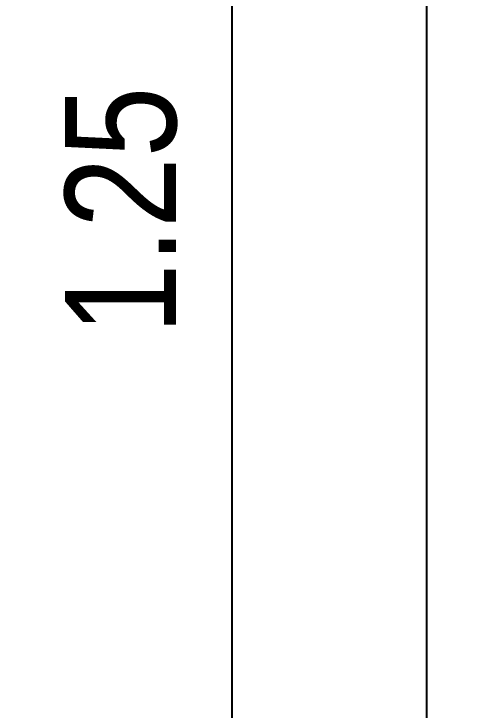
# Model space of a CAD drawing. Extents: x -109 to 1815, y -14679 to 345.
# Drawn here: x -94.532 to -93.926, y -47.353 to -46.414 of the extents above; entities that cross this region are included whole.
import ezdxf

# ---------------------------------------------------------------- set-up
doc = ezdxf.new("R2010")
doc.units = 0
doc.header["$MEASUREMENT"] = 0
doc.layers.get('0').update_dxf_attribs({"linetype": 'CONTINUOUS'})
doc.layers.get('DEFPOINTS').update_dxf_attribs({"linetype": 'CONTINUOUS'})
doc.layers.add('COTA', color=1, linetype='CONTINUOUS')
doc.styles.add('SIMPLEX', font='techl___.ttf')
doc.dimstyles.new('50model', dxfattribs={"dimtxt": 0.15, "dimasz": 0.2, "dimexe": 0.08, "dimexo": 0.2, "dimgap": 0.05, "dimtad": 1, "dimzin": 4, "dimdsep": 46, "dimtxsty": 'SIMPLEX', "dimblk1": 'DOTSMALL', "dimblk2": 'DOTSMALL', "dimsah": 1, "dimcen": 0.2, "dimadec": 0, "dimazin": 0, "dimtfac": 1, "dimtmove": 2, "dimatfit": 3, "dimldrblk": 'DOTSMALL', "dimfxl": 1, "dimtvp": 1, "dimtolj": 1, "dimtzin": 0, "dimarcsym": 0})

# ---------------------------------------------------------------- blocks, each defined once
blk = doc.blocks.new('_DOTSMALL')
at = {"color": 0, "linetype": 'ByBlock', "ltscale": 0.05, "const_width": 0.5}
blk.add_lwpolyline([(-0.0625, 0, 1), (0.0625, 0, 1)], format="xyb", close=True, dxfattribs=at)
blk = doc.blocks.new('*D147')
at = {"layer": 'COTA', "color": 0, "lineweight": -2, "transparency": 16777216}
for p, q in [((-94.33229, -46.31494), (-94.15766, -46.31494)), ((-94.23766, -47.56494), (-94.23766, -46.31494)), ((-94.25936, -47.56494), (-94.15766, -47.56494))]:
    blk.add_line(p, q, dxfattribs=at)
at = {"layer": 'DEFPOINTS', "color": 0, "transparency": 16777216}
for p in [(-94.53229, -46.31494), (-94.23766, -46.31494), (-94.45936, -47.56494)]:
    blk.add_point(p, dxfattribs=at)
at = {"layer": 'COTA', "color": 0, "lineweight": -2, "transparency": 16777216, "xscale": 0.2, "yscale": 0.2, "zscale": 0.2}
for p, rotation in [((-94.23766, -46.31494), 90), ((-94.23766, -47.56494), 270)]:
    blk.add_blockref('_DOTSMALL', p, dxfattribs=dict(at, rotation=rotation))
at = {"layer": 'COTA', "color": 0, "transparency": 16777216, "insert": (-94.38732, -46.67884), "char_height": 0.15, "attachment_point": 5, "rotation": 90, "style": 'SIMPLEX'}
blk.add_mtext('\\A1;1.25', dxfattribs=at)
blk = doc.blocks.new('*D150')
at = {"layer": 'COTA', "color": 0, "lineweight": -2, "transparency": 16777216}
for p, q in [((-93.97503, -47.56494), (-93.97503, -41.49253)), ((-93.82088, -41.49253), (-93.89503, -41.49253)), ((-93.82088, -47.56494), (-93.89503, -47.56494))]:
    blk.add_line(p, q, dxfattribs=at)
at = {"layer": 'DEFPOINTS', "color": 0, "transparency": 16777216}
for p in [(-94.02088, -41.49253), (-93.97503, -41.49253), (-94.02088, -47.56494)]:
    blk.add_point(p, dxfattribs=at)
at = {"layer": 'COTA', "color": 0, "lineweight": -2, "transparency": 16777216, "xscale": 0.2, "yscale": 0.2, "zscale": 0.2}
for p, rotation in [((-93.97503, -41.49253), 90), ((-93.97503, -47.56494), 270)]:
    blk.add_blockref('_DOTSMALL', p, dxfattribs=dict(at, rotation=rotation))
at = {"layer": 'COTA', "color": 0, "transparency": 16777216, "insert": (-94.10156, -44.52874), "char_height": 0.15, "attachment_point": 5, "rotation": 90, "style": 'SIMPLEX'}
blk.add_mtext('\\A1;6.07', dxfattribs=at)

msp = doc.modelspace()

# ---------------------------------------------------------------- dimensions: what is measured, and where the dimension line sits
at = {"layer": 'COTA'}
dim = msp.add_linear_dim(base=(-93.97503, -41.49253), p1=(-94.02088, -47.56494), p2=(-94.02088, -41.49253), angle=90, dimstyle='50model', dxfattribs=at)
dim.commit()
dim.dimension.update_dxf_attribs({"geometry": '*D150', "text_midpoint": (-94.10156, -44.52874)})
dim = msp.add_linear_dim(base=(-94.23766, -46.31494), p1=(-94.45936, -47.56494), p2=(-94.53229, -46.31494), angle=90, dimstyle='50model', dxfattribs=at)
dim.commit()
dim.dimension.update_dxf_attribs({"geometry": '*D147', "text_midpoint": (-94.38732, -46.67884), "dimtype": 160})

doc.saveas('drawing.dxf')
